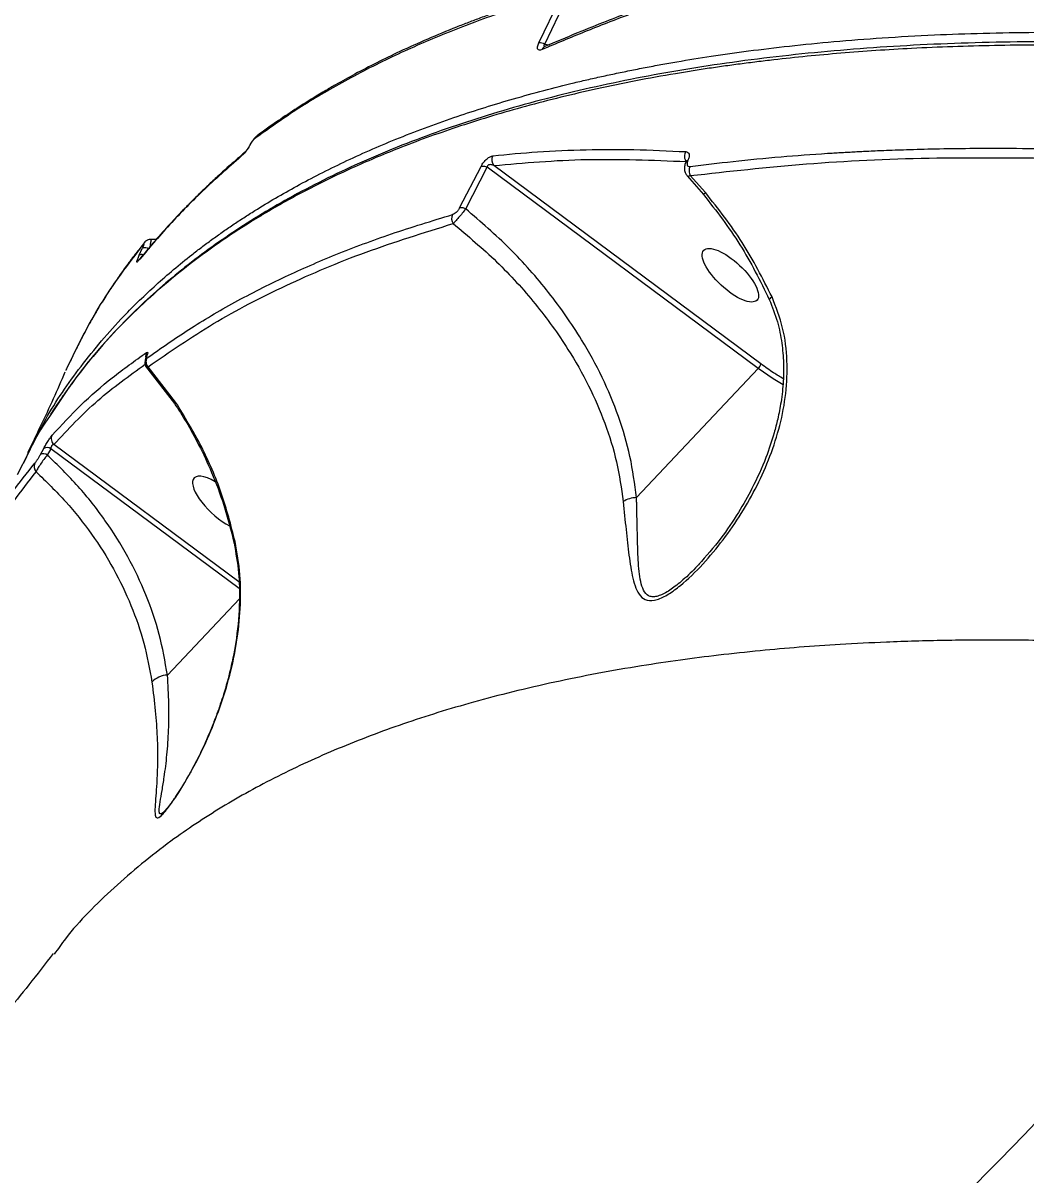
# Model space of a CAD drawing. Header units: millimetres. Extents: x -5609 to 5139, y -3980 to 3221.
# Drawn here: x 2778.4 to 2906.6, y 222.4 to 369.6 of the extents above; entities that cross this region are included whole.
import ezdxf

# ---------------------------------------------------------------- set-up
doc = ezdxf.new("R2010")
doc.units = ezdxf.units.MM
doc.layers.add('DIKOM_ОБЪЕКТ', color=7, linetype='Continuous')
doc.layers.add('DIKOM_РАЗМЕР_ОБЪЕКТА', color=7, linetype='Continuous')
doc.styles.add('style1', font='arial.ttf', dxfattribs={"width": 0.8})
doc.dimstyles.new('1-50', dxfattribs={"dimtxt": 300, "dimasz": 200, "dimexe": 100, "dimexo": 0, "dimgap": 100, "dimtad": 1, "dimtxsty": 'style1', "dimcen": 200, "dimclrd": 7, "dimclre": 7, "dimclrt": 7, "dimadec": 1, "dimazin": 2, "dimtfac": 1, "dimtmove": 0, "dimatfit": 2, "dimfxl": 0, "dimlwd": 25, "dimlwe": 18, "dimarcsym": 0})

# ---------------------------------------------------------------- blocks, each defined once
blk = doc.blocks.new('A$Cc336a1e3')
at = {"color": 7, "linetype": 'Continuous', "lineweight": 15}
for p, q in [((5664.54, 1640), (5667.23, 1645.6)), ((5665.3, 1639.86), (5668, 1645.48)), ((5628.45, 1628.08), (5628.5, 1628.12)), ((5654.41, 1618.9), (5657.16, 1624.22)), ((5655.18, 1618.79), (5657.93, 1624.12)), ((5692.59, 1598.38), (5657.93, 1624.12)), ((5692.93, 1598.95), (5658.76, 1624.33)), ((5683.49, 1623), (5685.58, 1620.63)), ((5685.83, 1620.87), (5683.9, 1623.04)), ((5615.7, 1614.88), (5614.94, 1614.88)), ((5613.44, 1612.85), (5613.82, 1613.71)), ((5604.14, 1598.27), (5604.07, 1598.13)), ((5604.45, 1598.95), (5604.2, 1598.4)), ((5614.24, 1598.68), (5617.95, 1593.91)), ((5618.1, 1594.06), (5614.59, 1598.6)), ((5677.02, 1581.87), (5692.59, 1598.38)), ((5600.8, 1587.36), (5601.24, 1588.16)), ((5602.13, 1588.11), (5601.69, 1587.31)), ((5597.86, 1584.8), (5599.27, 1587.54)), ((5685.07, 1573.43), (5684.95, 1573.29)), ((5618.92, 1544.92), (5618.1, 1543.64)), ((5616.85, 1541.96), (5616.76, 1541.87))]:
    blk.add_line(p, q, dxfattribs=at)
at = {"color": 8, "linetype": 'Continuous', "lineweight": 15}
for p, q in [((5665.3, 1639.86), (5665.88, 1639.78)), ((5604.09, 1598.12), (5604.16, 1598.32)), ((5626.2, 1570.24), (5602.13, 1588.11)), ((5626.18, 1571.08), (5602.52, 1588.65)), ((5626.25, 1568.91), (5617.05, 1559.16))]:
    blk.add_line(p, q, dxfattribs=at)
at = {"color": 7, "linetype": 'Continuous', "lineweight": 15, "flags": 128}
blk.add_lwpolyline([(5627.59, 1626.94), (5627.59, 1626.94), (5627.61, 1626.94)], dxfattribs=at)
at = {"color": 8, "linetype": 'Continuous', "lineweight": 15, "flags": 128}
for points in [[(5614.42, 1600), (5614.34, 1599.88), (5614.31, 1599.82)], [(5695.76, 1596.29), (5694.48, 1597.07), (5692.59, 1598.38)], [(5625.57, 1576.05), (5625.57, 1576.05), (5625.59, 1576.14), (5625.7, 1576.24)]]:
    blk.add_lwpolyline(points, dxfattribs=at)
at = {"color": 7, "linetype": 'Continuous', "lineweight": 15}
for centre, radius, start, end in [((5664.68, 1638.6), 1.41, 63.8163, 95.5593), ((5659.62, 1625.03), 1.11, 150.5, 219.0096), ((5654.51, 1617.54), 1.13, 153.2711, 214.6243), ((5614.7, 1613.91), 0.831, 130.0802, 156.4557), ((5614.23, 1612.83), 0.972, 59.8377, 114.5192), ((5691.72, 1599.28), 1.26, 314.2287, 344.7502), ((5601.65, 1587.41), 0.856, 55.6604, 118.8317), ((5601.21, 1586.61), 0.853, 55.4644, 118.7406), ((5600.95, 1585.82), 0.957, 152.4475, 222.6417), ((5677.09, 1578.55), 3.31, 91.2138, 122.352), ((5617.06, 1556.5), 2.66, 90.0654, 138.5321), ((5385.95, 1827.67), 472.38, 308.0795, 325.2731)]:
    blk.add_arc(centre, radius, start, end, dxfattribs=at)
at = {"color": 8, "linetype": 'Continuous', "lineweight": 15}
for centre, radius, start, end in [((5665.58, 1638.91), 0.684, 113.7445, 159.1391), ((5628.94, 1627.43), 0.817, 126.8368, 156.5464), ((5683.63, 1624.67), 0.306, 96.1124, 154.0267), ((5613.76, 1612.32), 0.619, 72.365, 121.5366), ((5694.55, 1606.96), 0.599, 110.4749, 156.9534), ((5615.21, 1599.95), 0.957, 150.8752, 188.8224), ((5618.21, 1593.81), 0.277, 114.8893, 160.437)]:
    blk.add_arc(centre, radius, start, end, dxfattribs=at)
at = {"color": 7, "linetype": 'Continuous', "lineweight": 15}
blk.add_ellipse((5689.02, 1610.3), major_axis=(3.41, -3.19), ratio=0.370834, dxfattribs=at)
for start_param, end_param in [(3.268406, 5.354438), (2.105621, 3.268406)]:
    blk.add_ellipse((5623.87, 1581.18), major_axis=(3.41, -3.19), ratio=0.370834, start_param=start_param, end_param=end_param, dxfattribs=at)
for points, knots in [([(5694.61, 1649.96), (5692.43, 1649.27), (5688.18, 1647.93), (5682.04, 1645.83), (5676.12, 1643.67), (5670.4, 1641.45), (5666.73, 1639.91), (5664.94, 1639.15)], [0, 0, 0, 0, 0.207425, 0.404949, 0.603814, 0.80572, 1, 1, 1, 1]), ([(5694.99, 1650.36), (5693.84, 1650), (5691.68, 1649.33), (5688.72, 1648.36), (5686.21, 1647.52), (5684.15, 1646.81), (5682.47, 1646.22), (5680.78, 1645.62), (5678.75, 1644.88), (5676.11, 1643.9), (5672.94, 1642.68), (5669.25, 1641.21), (5666.68, 1640.12), (5665.3, 1639.53)], [0, 0, 0, 0, 0.108956, 0.204133, 0.285572, 0.353275, 0.407268, 0.452486, 0.522281, 0.611903, 0.721372, 0.850716, 1, 1, 1, 1]), ([(5667.05, 1646.19), (5664.43, 1645.39), (5659.28, 1643.81), (5652.22, 1641.12), (5645.56, 1638.19), (5639.32, 1634.98), (5633.44, 1631.5), (5629.93, 1628.99), (5628.2, 1627.75)], [0, 0, 0, 0, 0.173342, 0.340008, 0.5, 0.6711, 0.837767, 1, 1, 1, 1]), ([(5667.48, 1646.61), (5666.29, 1646.26), (5664.11, 1645.61), (5661.23, 1644.66), (5658.96, 1643.88), (5657.13, 1643.22), (5655.54, 1642.62), (5653.26, 1641.73), (5650.31, 1640.51), (5646.92, 1638.99), (5643.83, 1637.49), (5641.09, 1636.07), (5638.94, 1634.88), (5637.16, 1633.85), (5635.52, 1632.87), (5633.48, 1631.58), (5631.07, 1629.98), (5629.4, 1628.77), (5628.5, 1628.12)], [0, 0, 0, 0, 0.077819, 0.142469, 0.194004, 0.233019, 0.269206, 0.306068, 0.395034, 0.484343, 0.560122, 0.634768, 0.702836, 0.737112, 0.783783, 0.843123, 0.915174, 1, 1, 1, 1]), ([(5845.32, 1625.72), (5843.5, 1626.13), (5840.08, 1626.9), (5835.3, 1627.93), (5831.19, 1628.78), (5827.74, 1629.48), (5824.85, 1630.05), (5819.2, 1631.15), (5810.98, 1632.64), (5800.18, 1634.4), (5787.2, 1636.28), (5771.88, 1638.08), (5755.06, 1639.44), (5739.33, 1640.13), (5724.67, 1640.21), (5710.62, 1639.7), (5697.22, 1638.6), (5684.49, 1636.92), (5672.47, 1634.66), (5661.18, 1631.83), (5650.64, 1628.42), (5640.89, 1624.46), (5632.14, 1620.04), (5624.37, 1615.22), (5617.52, 1610.06), (5612.12, 1605.08), (5607.92, 1600.47), (5605.49, 1597.39), (5603.97, 1595.28), (5603.14, 1594.08), (5602.51, 1593.16), (5602.16, 1592.6), (5602.11, 1592.52)], [0, 0, 0, 0, 0.015341, 0.028883, 0.040605, 0.050477, 0.058504, 0.065447, 0.099326, 0.130134, 0.160941, 0.215952, 0.270964, 0.320977, 0.37105, 0.421155, 0.471174, 0.521194, 0.571216, 0.62124, 0.67127, 0.721388, 0.771479, 0.818181, 0.864885, 0.911592, 0.942421, 0.972819, 0.980516, 0.988525, 0.998469, 1, 1, 1, 1]), ([(5664.94, 1639.15), (5664.82, 1639.11), (5664.59, 1639.04), (5664.41, 1639.13), (5664.35, 1639.31), (5664.36, 1639.51), (5664.42, 1639.74), (5664.5, 1639.91), (5664.54, 1640)], [0, 0, 0, 0, 0.250718, 0.500346, 0.625445, 0.750516, 0.875397, 1, 1, 1, 1]), ([(5628.4, 1628.03), (5628.35, 1627.99), (5628.24, 1627.89), (5628.04, 1627.66), (5627.81, 1627.33), (5627.66, 1627.07), (5627.59, 1626.94)], [0, 0, 0, 0, 0.170196, 0.426955, 0.702074, 1, 1, 1, 1]), ([(5627.61, 1626.94), (5627.66, 1627.03), (5627.76, 1627.21), (5627.92, 1627.45), (5628.07, 1627.65), (5628.16, 1627.72), (5628.2, 1627.75)], [0, 0, 0, 0, 0.250578, 0.500223, 0.750165, 1, 1, 1, 1]), ([(5627.61, 1626.94), (5627.54, 1626.81), (5627.4, 1626.56), (5627.17, 1626.23), (5626.96, 1625.95), (5626.84, 1625.84), (5626.79, 1625.78)], [0, 0, 0, 0, 0.250294, 0.500114, 0.750107, 1, 1, 1, 1]), ([(5627.59, 1626.94), (5627.53, 1626.83), (5627.42, 1626.63), (5627.25, 1626.37), (5627.1, 1626.17), (5627.02, 1626.09), (5626.99, 1626.06)], [0, 0, 0, 0, 0.261016, 0.514603, 0.761058, 1, 1, 1, 1]), ([(5658.65, 1625.57), (5660.55, 1625.76), (5664.43, 1626.14), (5670.45, 1626.38), (5676.76, 1626.41), (5681.09, 1626.21), (5683.33, 1626.1)], [0, 0, 0, 0, 0.24404, 0.499999, 0.742263, 1, 1, 1, 1]), ([(5683.33, 1626.1), (5683.28, 1626.01), (5683.18, 1625.81), (5683.14, 1625.46), (5683.2, 1625.11), (5683.31, 1624.93), (5683.37, 1624.84)], [0, 0, 0, 0, 0.242493, 0.499986, 0.757455, 1, 1, 1, 1]), ([(5683.33, 1626.1), (5683.43, 1626.08), (5683.62, 1626.04), (5683.76, 1625.79), (5683.77, 1625.43), (5683.65, 1625.13), (5683.59, 1624.98)], [0, 0, 0, 0, 0.249653, 0.500116, 0.75042, 1, 1, 1, 1]), ([(5683.86, 1624.2), (5685.69, 1624.42), (5689.5, 1624.89), (5695.37, 1625.45), (5699.7, 1625.78), (5702.25, 1625.94), (5703.08, 1625.99), (5703.91, 1626.03), (5704.76, 1626.08), (5705.61, 1626.12), (5706.9, 1626.19), (5708.87, 1626.27), (5711.77, 1626.38), (5715.43, 1626.48), (5719.85, 1626.54), (5725.08, 1626.55), (5728.88, 1626.48), (5730.91, 1626.45)], [0, 0, 0, 0, 0.125697, 0.262517, 0.392122, 0.409732, 0.427491, 0.445395, 0.463449, 0.481648, 0.499997, 0.545843, 0.606685, 0.682519, 0.77335, 0.879179, 1, 1, 1, 1]), ([(5626.79, 1625.78), (5625.1, 1624.3), (5621.75, 1621.35), (5617.24, 1616.78), (5614.6, 1613.65), (5613.28, 1612.08)], [0, 0, 0, 0, 0.334786, 0.667728, 1, 1, 1, 1]), ([(5626.93, 1626), (5626.32, 1625.48), (5625.15, 1624.47), (5623.58, 1623.05), (5622.29, 1621.84), (5621.28, 1620.87), (5620.29, 1619.89), (5619.08, 1618.67), (5617.49, 1616.99), (5615.56, 1614.85), (5614.24, 1613.26), (5613.52, 1612.39)], [0, 0, 0, 0, 0.120607, 0.23093, 0.321287, 0.391694, 0.447155, 0.538385, 0.660908, 0.814752, 1, 1, 1, 1]), ([(5846.05, 1624.87), (5845.23, 1623.24), (5843.72, 1620.25), (5841.61, 1616.2), (5839.9, 1612.98), (5838.48, 1610.35), (5835.96, 1605.75), (5830.75, 1596.52), (5822.81, 1583.39), (5813.22, 1568.78), (5802.9, 1554.16), (5791.37, 1539.07), (5778.54, 1523.62), (5763.84, 1507.32), (5747.08, 1490.36), (5728.07, 1472.99), (5710.39, 1458.42), (5694.41, 1446.33), (5683.7, 1438.78), (5676.22, 1433.74), (5672.24, 1431.11), (5668.7, 1428.82), (5665.23, 1426.61), (5661.37, 1424.19), (5656.47, 1421.18), (5652.81, 1419.01), (5650.82, 1417.83)], [0, 0, 0, 0, 0.019188, 0.035163, 0.047914, 0.057572, 0.066532, 0.103038, 0.168831, 0.227576, 0.286322, 0.356256, 0.42619, 0.496125, 0.585129, 0.674135, 0.76314, 0.821888, 0.880635, 0.897868, 0.91447, 0.929659, 0.941079, 0.956618, 0.976264, 1, 1, 1, 1]), ([(5657.16, 1624.22), (5657.21, 1624.31), (5657.3, 1624.48), (5657.48, 1624.74), (5657.69, 1624.98), (5657.98, 1625.25), (5658.33, 1625.49), (5658.55, 1625.55), (5658.65, 1625.57)], [0, 0, 0, 0, 0.12576, 0.250816, 0.376159, 0.501154, 0.751256, 1, 1, 1, 1]), ([(5658.76, 1624.33), (5662.66, 1624.67), (5670.46, 1625.35), (5679.06, 1625.01), (5683.37, 1624.84)], [0, 0, 0, 0, 0.499997, 1, 1, 1, 1]), ([(5683.36, 1624.83), (5683.29, 1624.66), (5683.15, 1624.32), (5683.13, 1623.8), (5683.24, 1623.34), (5683.41, 1623.11), (5683.5, 1623)], [0, 0, 0, 0, 0.254059, 0.511234, 0.762356, 1, 1, 1, 1]), ([(5683.59, 1624.98), (5683.57, 1624.92), (5683.52, 1624.8), (5683.47, 1624.59), (5683.48, 1624.37), (5683.61, 1624.2), (5683.78, 1624.2), (5683.86, 1624.2)], [0, 0, 0, 0, 0.1249, 0.250286, 0.499931, 0.749631, 1, 1, 1, 1]), ([(5683.9, 1623.04), (5688.8, 1623.58), (5698.58, 1624.68), (5714.27, 1625.43), (5725.35, 1625.32), (5730.89, 1625.27)], [0, 0, 0, 0, 0.333511, 0.666497, 1, 1, 1, 1]), ([(5657.16, 1624.22), (5657.21, 1624.24), (5657.3, 1624.26), (5657.5, 1624.25), (5657.71, 1624.2), (5657.86, 1624.15), (5657.93, 1624.12)], [0, 0, 0, 0, 0.246212, 0.499977, 0.753878, 1, 1, 1, 1]), ([(5658.76, 1624.33), (5658.61, 1624.38), (5658.43, 1624.46), (5658.17, 1624.43), (5658.06, 1624.38), (5658, 1624.32), (5657.96, 1624.26), (5657.94, 1624.19), (5657.94, 1624.15), (5657.93, 1624.12)], [0, 0, 0, 0, 0.498267, 0.639438, 0.749037, 0.807965, 0.86629, 0.92893, 1, 1, 1, 1]), ([(5683.86, 1624.2), (5683.83, 1624.11), (5683.75, 1623.93), (5683.72, 1623.62), (5683.77, 1623.3), (5683.86, 1623.12), (5683.9, 1623.04)], [0, 0, 0, 0, 0.243769, 0.499954, 0.756102, 1, 1, 1, 1]), ([(5685.58, 1620.63), (5687.21, 1618.53), (5690.48, 1614.32), (5692.83, 1609.57), (5694, 1607.2)], [0, 0, 0, 0, 0.499348, 1, 1, 1, 1]), ([(5694.35, 1607.52), (5693.15, 1609.89), (5690.77, 1614.6), (5687.48, 1618.78), (5685.83, 1620.87)], [0, 0, 0, 0, 0.50077, 1, 1, 1, 1]), ([(5654.41, 1618.9), (5654.38, 1618.85), (5654.32, 1618.75), (5654.21, 1618.6), (5654.1, 1618.46), (5653.93, 1618.29), (5653.71, 1618.13), (5653.57, 1618.08), (5653.5, 1618.05)], [0, 0, 0, 0, 0.126851, 0.250644, 0.374568, 0.500303, 0.750156, 1, 1, 1, 1]), ([(5655.18, 1618.79), (5655.03, 1618.6), (5654.75, 1618.23), (5654.27, 1617.66), (5653.86, 1617.19), (5653.67, 1617), (5653.58, 1616.9)], [0, 0, 0, 0, 0.257802, 0.516038, 0.764737, 1, 1, 1, 1]), ([(5655.18, 1618.79), (5655.1, 1618.82), (5654.96, 1618.88), (5654.74, 1618.92), (5654.55, 1618.94), (5654.46, 1618.91), (5654.41, 1618.9)], [0, 0, 0, 0, 0.246224, 0.500011, 0.753913, 1, 1, 1, 1]), ([(5677.02, 1581.87), (5676.79, 1583.63), (5676.33, 1587.13), (5674.79, 1592.27), (5672.71, 1597.27), (5669.8, 1602.61), (5665.9, 1608.16), (5660.94, 1613.8), (5657.1, 1617.13), (5655.18, 1618.79)], [0, 0, 0, 0, 0.125258, 0.249569, 0.374404, 0.499983, 0.666237, 0.833237, 1, 1, 1, 1]), ([(5614.46, 1599.72), (5616.2, 1600.95), (5619.74, 1603.44), (5625.65, 1606.91), (5631.92, 1610.1), (5638.61, 1613.01), (5645.7, 1615.68), (5650.87, 1617.25), (5653.5, 1618.05)], [0, 0, 0, 0, 0.162232, 0.3289, 0.5, 0.659991, 0.826657, 1, 1, 1, 1]), ([(5614.59, 1598.6), (5617.31, 1600.48), (5622.74, 1604.23), (5632.11, 1609.08), (5642.27, 1613.39), (5649.81, 1615.73), (5653.58, 1616.9)], [0, 0, 0, 0, 0.250348, 0.500003, 0.749658, 1, 1, 1, 1]), ([(5653.58, 1616.9), (5655.47, 1615.31), (5659.27, 1612.12), (5664.17, 1606.71), (5668.05, 1601.36), (5670.96, 1596.22), (5673.04, 1591.4), (5674.6, 1586.44), (5675.08, 1583.05), (5675.32, 1581.35)], [0, 0, 0, 0, 0.166985, 0.334428, 0.500987, 0.626576, 0.75129, 0.87528, 1, 1, 1, 1]), ([(5614.02, 1614.36), (5613.68, 1613.94), (5613.03, 1613.13), (5612.2, 1612.04), (5611.54, 1611.14), (5610.99, 1610.37), (5610.02, 1608.97), (5609.28, 1607.79), (5608.69, 1606.86)], [0, 0, 0, 0, 0.175746, 0.332585, 0.444791, 0.541188, 0.639912, 1, 1, 1, 1]), ([(5614.94, 1614.86), (5614.87, 1614.86), (5614.72, 1614.86), (5614.48, 1614.78), (5614.26, 1614.65), (5614.13, 1614.52), (5614.07, 1614.45)], [0, 0, 0, 0, 0.251124, 0.504119, 0.754641, 1, 1, 1, 1]), ([(5613.94, 1614.25), (5612.02, 1611.73), (5608.19, 1606.71), (5605.5, 1601.11), (5604.16, 1598.32)], [0, 0, 0, 0, 0.501989, 1, 1, 1, 1]), ([(5613.28, 1612.08), (5613.23, 1612.03), (5613.16, 1611.95), (5613.13, 1611.99), (5613.14, 1612.07), (5613.18, 1612.21), (5613.24, 1612.39), (5613.33, 1612.6), (5613.4, 1612.77), (5613.44, 1612.85)], [0, 0, 0, 0, 0.250212, 0.375328, 0.50048, 0.625789, 0.750213, 0.875302, 1, 1, 1, 1]), ([(5613.94, 1614.25), (5613.97, 1614.28), (5614.01, 1614.32), (5614.03, 1614.28), (5614.02, 1614.23), (5613.99, 1614.13), (5613.93, 1613.97), (5613.87, 1613.82), (5613.82, 1613.71)], [0, 0, 0, 0, 0.250621, 0.376177, 0.501159, 0.625476, 0.751047, 1, 1, 1, 1]), ([(5675.32, 1581.35), (5675.44, 1580.14), (5675.68, 1577.73), (5676.04, 1574.43), (5676.42, 1571.95), (5676.91, 1570.26), (5677.46, 1569.23), (5678.33, 1568.61), (5679.63, 1568.72), (5681.13, 1569.48), (5683.13, 1570.96), (5685.53, 1573.29), (5688.13, 1576.42), (5690.46, 1579.8), (5692.48, 1583.37), (5694.15, 1587.13), (5695.42, 1591.07), (5696.2, 1595.17), (5696.37, 1599.36), (5695.87, 1603.59), (5694.85, 1606.21), (5694.35, 1607.52)], [0, 0, 0, 0, 0.061882, 0.12357, 0.186083, 0.217682, 0.249605, 0.281781, 0.314037, 0.346393, 0.378406, 0.441711, 0.504388, 0.567042, 0.628977, 0.69061, 0.752601, 0.81449, 0.876297, 0.937895, 1, 1, 1, 1]), ([(5694, 1607.2), (5694.38, 1606.25), (5695.09, 1604.45), (5695.63, 1601.69), (5695.85, 1599.14), (5695.81, 1596.63), (5695.55, 1594.23), (5695.12, 1592.03), (5694.5, 1589.65), (5693.49, 1586.65), (5691.96, 1583.25), (5690, 1579.81), (5687.76, 1576.48), (5685.93, 1574.39), (5684.96, 1573.29)], [0, 0, 0, 0, 0.080653, 0.154291, 0.222059, 0.283498, 0.354911, 0.414703, 0.463962, 0.553345, 0.671961, 0.76794, 0.8779, 1, 1, 1, 1]), ([(5608.28, 1606.18), (5607.96, 1605.66), (5607.25, 1604.47), (5606.45, 1602.98), (5605.81, 1601.73), (5605.36, 1600.81), (5604.88, 1599.87), (5604.57, 1599.2), (5604.45, 1598.95)], [0, 0, 0, 0, 0.228633, 0.516458, 0.632955, 0.753757, 0.906268, 1, 1, 1, 1]), ([(5602.3, 1589.83), (5603.5, 1591.13), (5605.91, 1593.74), (5609.94, 1597.27), (5612.89, 1599.36), (5614.37, 1600.41)], [0, 0, 0, 0, 0.332272, 0.665213, 1, 1, 1, 1]), ([(5614.31, 1599.82), (5614.24, 1599.61), (5614.13, 1599.27), (5614.2, 1598.8), (5614.34, 1598.59), (5614.42, 1598.48)], [0, 0, 0, 0, 0.46027, 0.724108, 1, 1, 1, 1]), ([(5614.46, 1599.72), (5614.43, 1599.7), (5614.36, 1599.66), (5614.33, 1599.7), (5614.34, 1599.81), (5614.39, 1599.94), (5614.42, 1600)], [0, 0, 0, 0, 0.251039, 0.501129, 0.750829, 1, 1, 1, 1]), ([(5614.59, 1598.6), (5614.53, 1598.69), (5614.41, 1598.86), (5614.34, 1599.16), (5614.34, 1599.46), (5614.42, 1599.63), (5614.46, 1599.72)], [0, 0, 0, 0, 0.244, 0.499997, 0.755995, 1, 1, 1, 1]), ([(5614.37, 1600.41), (5614.41, 1600.43), (5614.5, 1600.48), (5614.54, 1600.41), (5614.52, 1600.25), (5614.45, 1600.08), (5614.42, 1600)], [0, 0, 0, 0, 0.250854, 0.501105, 0.750839, 1, 1, 1, 1]), ([(5603.94, 1597.92), (5603.45, 1596.78), (5601.96, 1593.29), (5600.28, 1589.89), (5599.15, 1587.59)], [0, 0, 0, 0, 0.327223, 1, 1, 1, 1]), ([(5617.95, 1593.91), (5618.45, 1593.13), (5619.56, 1591.41), (5621.16, 1588.48), (5622.81, 1584.93), (5624.4, 1580.74), (5625.16, 1577.68), (5625.57, 1576.05)], [0, 0, 0, 0, 0.140679, 0.311417, 0.51079, 0.739623, 1, 1, 1, 1]), ([(5625.7, 1576.24), (5625.17, 1578.32), (5624.09, 1582.47), (5621.52, 1588.48), (5619.24, 1592.2), (5618.1, 1594.06)], [0, 0, 0, 0, 0.333502, 0.665371, 1, 1, 1, 1]), ([(5601.97, 1592.23), (5601.7, 1591.86), (5600.36, 1589.99), (5599.41, 1587.92), (5598.64, 1586.26)], [0, 0, 0, 0, 0.199245, 1, 1, 1, 1]), ([(5601.24, 1588.16), (5601.28, 1588.24), (5601.37, 1588.4), (5601.52, 1588.66), (5601.68, 1588.91), (5601.83, 1589.16), (5601.97, 1589.38), (5602.15, 1589.64), (5602.24, 1589.75), (5602.3, 1589.83)], [0, 0, 0, 0, 0.125103, 0.250294, 0.375212, 0.500054, 0.625486, 0.750255, 1, 1, 1, 1]), ([(5602.3, 1589.83), (5602.26, 1589.73), (5602.18, 1589.54), (5602.19, 1589.21), (5602.3, 1588.89), (5602.45, 1588.73), (5602.52, 1588.65)], [0, 0, 0, 0, 0.242896, 0.500042, 0.757149, 1, 1, 1, 1]), ([(5602.52, 1588.65), (5602.48, 1588.64), (5602.42, 1588.64), (5602.33, 1588.58), (5602.27, 1588.51), (5602.21, 1588.42), (5602.17, 1588.32), (5602.14, 1588.21), (5602.14, 1588.15), (5602.13, 1588.11)], [0, 0, 0, 0, 0.24895, 0.37964, 0.499497, 0.62214, 0.749512, 0.867614, 1, 1, 1, 1]), ([(5600.8, 1587.36), (5600.74, 1587.25), (5600.65, 1587.09), (5600.51, 1586.87), (5600.41, 1586.71), (5600.32, 1586.57), (5600.2, 1586.4), (5600.14, 1586.32), (5600.1, 1586.27)], [0, 0, 0, 0, 0.249452, 0.37523, 0.49961, 0.624632, 0.750048, 1, 1, 1, 1]), ([(5601.69, 1587.31), (5601.54, 1587.13), (5601.24, 1586.75), (5600.8, 1586.12), (5600.43, 1585.55), (5600.31, 1585.3), (5600.25, 1585.17)], [0, 0, 0, 0, 0.246324, 0.497443, 0.750205, 1, 1, 1, 1]), ([(5617.05, 1559.16), (5616.74, 1560.91), (5616.13, 1564.38), (5614.38, 1569.45), (5612.07, 1574.35), (5609.15, 1578.99), (5605.73, 1583.38), (5603.04, 1586), (5601.69, 1587.31)], [0, 0, 0, 0, 0.16696, 0.333011, 0.499892, 0.667046, 0.833212, 1, 1, 1, 1]), ([(5585.06, 1551.24), (5585.67, 1554.38), (5586.89, 1560.66), (5590.2, 1569.4), (5594.5, 1577.66), (5598.33, 1582.67), (5600.25, 1585.17)], [0, 0, 0, 0, 0.250379, 0.499999, 0.74962, 1, 1, 1, 1]), ([(5600.25, 1585.17), (5601.54, 1583.92), (5604.13, 1581.41), (5607.43, 1577.23), (5610.24, 1572.79), (5612.47, 1568.11), (5614.16, 1563.26), (5614.76, 1559.93), (5615.06, 1558.27)], [0, 0, 0, 0, 0.166868, 0.33301, 0.500293, 0.667164, 0.833061, 1, 1, 1, 1]), ([(5615.06, 1558.27), (5615.22, 1557.03), (5615.54, 1554.55), (5615.76, 1551.18), (5615.8, 1548.07), (5615.7, 1545.59), (5615.56, 1543.67), (5615.45, 1542.24), (5615.44, 1541.23), (5615.66, 1540.79), (5616.23, 1541.1), (5617.17, 1542.21), (5618.58, 1544.23), (5620.34, 1547.2), (5622.21, 1551.01), (5623.8, 1555), (5625.07, 1559.12), (5625.97, 1563.36), (5626.43, 1567.67), (5626.43, 1572.03), (5625.95, 1574.84), (5625.7, 1576.24)], [0, 0, 0, 0, 0.061712, 0.123241, 0.185378, 0.247407, 0.288747, 0.330458, 0.372992, 0.405198, 0.437579, 0.470056, 0.502168, 0.565568, 0.628259, 0.690906, 0.752822, 0.814539, 0.876699, 0.938276, 1, 1, 1, 1]), ([(5625.57, 1576.05), (5625.79, 1574.79), (5626.22, 1572.36), (5626.32, 1568.26), (5625.97, 1564.11), (5625.2, 1560.11), (5624.31, 1556.89), (5623.49, 1554.48), (5622.75, 1552.56), (5621.99, 1550.77), (5621.14, 1548.94), (5620.28, 1547.25), (5619.73, 1546.29), (5619.49, 1545.87)], [0, 0, 0, 0, 0.121758, 0.233486, 0.384337, 0.511858, 0.616713, 0.699159, 0.754118, 0.813264, 0.886616, 0.950874, 1, 1, 1, 1]), ([(5618.1, 1543.64), (5618.05, 1543.56), (5617.79, 1543.14), (5617.31, 1542.5), (5616.95, 1542.08), (5616.77, 1541.86)], [0, 0, 0, 0, 0.107412, 0.548204, 1, 1, 1, 1]), ([(5602.45, 1523.58), (5601.42, 1522.24), (5598.49, 1518.43), (5593.38, 1512.33), (5587.16, 1505.29), (5580.68, 1498.45), (5574.89, 1492.66), (5571.16, 1489.21), (5569.76, 1487.91)], [0, 0, 0, 0, 0.106716, 0.303263, 0.498425, 0.692134, 0.884346, 1, 1, 1, 1])]:
    blk.add_open_spline(points, degree=3, knots=knots, dxfattribs=at)
at = {"color": 8, "linetype": 'Continuous', "lineweight": 15}
for points, knots in [([(5599.27, 1587.54), (5599.98, 1589), (5601.87, 1592.88), (5605.91, 1598.74), (5610.72, 1604.43), (5615.56, 1609.12), (5618.98, 1612.01), (5621.43, 1613.9), (5622.73, 1614.86), (5624.06, 1615.81), (5625.41, 1616.74), (5626.8, 1617.66), (5629.46, 1619.36), (5633.62, 1621.79), (5639.62, 1624.85), (5646.3, 1627.78), (5653.39, 1630.43), (5660.85, 1632.79), (5666.55, 1634.31), (5670.45, 1635.24), (5672.32, 1635.66), (5674.23, 1636.07), (5676.16, 1636.47), (5678.14, 1636.86), (5680.15, 1637.24), (5682.94, 1637.73), (5686.65, 1638.33), (5691.43, 1639), (5696.66, 1639.64), (5702.35, 1640.2), (5708.53, 1640.68), (5714.89, 1641.04), (5721.43, 1641.27), (5728.02, 1641.38), (5734.84, 1641.36), (5741.79, 1641.21), (5748.87, 1640.93), (5758.46, 1640.39), (5770.63, 1639.41), (5785.46, 1637.75), (5800.32, 1635.67), (5815.16, 1633.19), (5829.92, 1630.38), (5839.84, 1628.2), (5844.74, 1627.12)], [0, 0, 0, 0, 0.027989, 0.074494, 0.121781, 0.153419, 0.185399, 0.193831, 0.202286, 0.210765, 0.219267, 0.227792, 0.236341, 0.267297, 0.299779, 0.333788, 0.369323, 0.401857, 0.435573, 0.443305, 0.451097, 0.458948, 0.466859, 0.474829, 0.482858, 0.490948, 0.507954, 0.526228, 0.545772, 0.566584, 0.588664, 0.612014, 0.633361, 0.65582, 0.678277, 0.700735, 0.723193, 0.74565, 0.790551, 0.834449, 0.877343, 0.919232, 0.960118, 1, 1, 1, 1]), ([(5844.85, 1625.28), (5841.04, 1626.13), (5833.23, 1627.86), (5821.43, 1630.22), (5809.25, 1632.43), (5799.16, 1634.05), (5791.21, 1635.19), (5785.45, 1635.96), (5779.64, 1636.66), (5773.79, 1637.31), (5767.9, 1637.89), (5761.98, 1638.4), (5754.17, 1638.97), (5744.61, 1639.48), (5733.51, 1639.76), (5722.67, 1639.72), (5712.55, 1639.36), (5703.16, 1638.73), (5696.64, 1638.09), (5692.4, 1637.58), (5690.26, 1637.31), (5688.15, 1637.02), (5686.07, 1636.72), (5684.03, 1636.4), (5679.24, 1635.62), (5672.03, 1634.22), (5662.88, 1631.98), (5654.55, 1629.47), (5647.29, 1626.86), (5640.97, 1624.2), (5636.76, 1622.18), (5634.1, 1620.79), (5632.78, 1620.08), (5631.49, 1619.36), (5630.24, 1618.64), (5629.02, 1617.92), (5625.25, 1615.62), (5619.35, 1611.52), (5612.16, 1605.19), (5606.31, 1598.8), (5603.32, 1594.28), (5601.97, 1592.23)], [0, 0, 0, 0, 0.032216, 0.066009, 0.101379, 0.138325, 0.155428, 0.172849, 0.190587, 0.208643, 0.227017, 0.245709, 0.26472, 0.301901, 0.339083, 0.376264, 0.41397, 0.447265, 0.479885, 0.488318, 0.496704, 0.505044, 0.513338, 0.521586, 0.529787, 0.571762, 0.612148, 0.650946, 0.688155, 0.719586, 0.749786, 0.757492, 0.765115, 0.772652, 0.780105, 0.787474, 0.794759, 0.849507, 0.903322, 0.956203, 1, 1, 1, 1]), ([(5665.3, 1639.86), (5665.28, 1639.84), (5665.24, 1639.81), (5665.2, 1639.76), (5665.18, 1639.71), (5665.19, 1639.65), (5665.25, 1639.59), (5665.31, 1639.57), (5665.35, 1639.56)], [0, 0, 0, 0, 0.141994, 0.266653, 0.382976, 0.500736, 0.718881, 1, 1, 1, 1]), ([(5626.79, 1625.78), (5626.83, 1625.87), (5626.88, 1625.98), (5626.98, 1626.04), (5626.99, 1626.05)], [0, 0, 0, 0, 0.834072, 1, 1, 1, 1]), ([(5683.52, 1623.03), (5683.54, 1623), (5683.56, 1622.95), (5683.7, 1622.96), (5683.84, 1623.01), (5683.9, 1623.04)], [0, 0, 0, 0, 0.267508, 0.629105, 1, 1, 1, 1]), ([(5685.59, 1620.64), (5685.59, 1620.64), (5685.59, 1620.65), (5685.67, 1620.73), (5685.78, 1620.82), (5685.83, 1620.87)], [0, 0, 0, 0, 0.267375, 0.647217, 1, 1, 1, 1]), ([(5614.94, 1614.85), (5614.94, 1614.86), (5614.97, 1614.9), (5614.94, 1614.72), (5614.87, 1614.31), (5614.76, 1613.88), (5614.71, 1613.67)], [0, 0, 0, 0, 0.023238, 0.352692, 0.679695, 1, 1, 1, 1]), ([(5613.28, 1612.08), (5613.32, 1612.17), (5613.38, 1612.29), (5613.49, 1612.36), (5613.52, 1612.38)], [0, 0, 0, 0, 0.745419, 1, 1, 1, 1]), ([(5602.52, 1588.65), (5604.34, 1590.59), (5607.87, 1594.37), (5612.14, 1597.43), (5614.21, 1598.92)], [0, 0, 0, 0, 0.514366, 1, 1, 1, 1]), ([(5614.59, 1598.6), (5614.52, 1598.55), (5614.43, 1598.47), (5614.43, 1598.49), (5614.43, 1598.5)], [0, 0, 0, 0, 0.671186, 1, 1, 1, 1]), ([(5695.78, 1597.06), (5695.37, 1597.31), (5694.43, 1597.87), (5693.47, 1598.56), (5692.93, 1598.95)], [0, 0, 0, 0, 0.438809, 1, 1, 1, 1]), ([(5593.18, 1575.97), (5593.63, 1576.85), (5595.5, 1580.51), (5598.11, 1583.78), (5600.1, 1586.27)], [0, 0, 0, 0, 0.240337, 1, 1, 1, 1]), ([(5684.95, 1573.29), (5684.82, 1573.16), (5684.12, 1572.37), (5683.11, 1571.44), (5682, 1570.54), (5681.27, 1570.01), (5680.58, 1569.6), (5679.9, 1569.3), (5679.29, 1569.16), (5678.59, 1569.22), (5677.99, 1569.75), (5677.6, 1570.79), (5677.38, 1572.07), (5677.26, 1573.5), (5677.19, 1574.89), (5677.15, 1576.2), (5677.13, 1577.35), (5677.11, 1578.24), (5677.09, 1579.13), (5677.07, 1579.87), (5677.05, 1580.71), (5677.04, 1581.31), (5677.03, 1581.69), (5677.02, 1581.87)], [0, 0, 0, 0, 0.020843, 0.118957, 0.157689, 0.192593, 0.230483, 0.265006, 0.300677, 0.3358, 0.407114, 0.480039, 0.553811, 0.628277, 0.702415, 0.756481, 0.810573, 0.858332, 0.873303, 0.925092, 0.953356, 0.978323, 1, 1, 1, 1]), ([(5772.74, 1560.49), (5769.96, 1560.8), (5764.26, 1561.46), (5756, 1562.22), (5747.71, 1562.83), (5739.96, 1563.26), (5731.94, 1563.55), (5724.2, 1563.68), (5716.35, 1563.62), (5709.4, 1563.42), (5703.23, 1563.11), (5697.86, 1562.74), (5692.68, 1562.28), (5687.61, 1561.74), (5682.55, 1561.09), (5677.36, 1560.32), (5672, 1559.39), (5666.51, 1558.28), (5661.24, 1557.06), (5654.69, 1555.34), (5647.13, 1553), (5638.78, 1549.83), (5631.04, 1546.28), (5623.91, 1542.33), (5616.82, 1537.64), (5610.11, 1532.05), (5605.19, 1527.18), (5603.05, 1524.15), (5602.58, 1523.48)], [0, 0, 0, 0, 0.034333, 0.070323, 0.10382, 0.140245, 0.171229, 0.209975, 0.244832, 0.279719, 0.308139, 0.33382, 0.358754, 0.385884, 0.411379, 0.437734, 0.468828, 0.499152, 0.530357, 0.560321, 0.616464, 0.672281, 0.727992, 0.783772, 0.839776, 0.910158, 0.980278, 1, 1, 1, 1]), ([(5616.76, 1541.87), (5616.7, 1541.8), (5616.51, 1541.59), (5616.28, 1541.43), (5616.09, 1541.4), (5616, 1541.54), (5615.96, 1541.97), (5616.1, 1542.91), (5616.36, 1544.4), (5616.62, 1545.97), (5616.83, 1547.51), (5616.99, 1548.98), (5617.12, 1550.52), (5617.23, 1552.66), (5617.27, 1555.48), (5617.13, 1557.93), (5617.05, 1559.16)], [0, 0, 0, 0, 0.015431, 0.049013, 0.082962, 0.115528, 0.151959, 0.244174, 0.338095, 0.43344, 0.504137, 0.575215, 0.64665, 0.717689, 0.858774, 1, 1, 1, 1])]:
    blk.add_open_spline(points, degree=3, knots=knots, dxfattribs=at)
blk = doc.blocks.new('*D3')
at = {"layer": 'Defpoints', "color": 0, "transparency": 16777216}
for p in [(3639.92, 380.08), (-2820.17, -123), (3639.92, -3311)]:
    blk.add_point(p, dxfattribs=at)
at = {"layer": 'DIKOM_РАЗМЕР_ОБЪЕКТА', "color": 7, "lineweight": 18, "transparency": 16777216}
for p, q in [((3639.92, 380.08), (3639.92, -3411)), ((-2820.17, -123), (-2820.17, -3411))]:
    blk.add_line(p, q, dxfattribs=at)
at = {"layer": 'DIKOM_РАЗМЕР_ОБЪЕКТА', "color": 7, "lineweight": 25, "transparency": 16777216}
blk.add_line((-2620.17, -3311), (3439.92, -3311), dxfattribs=at)
at = {"layer": 'DIKOM_РАЗМЕР_ОБЪЕКТА', "color": 7, "transparency": 16777216}
for points in [[(-2620.17, -3277.67), (-2620.17, -3344.33), (-2820.17, -3311)], [(3439.92, -3277.67), (3439.92, -3344.33), (3639.92, -3311)]]:
    blk.add_solid(points, dxfattribs=at)
at = {"layer": 'DIKOM_РАЗМЕР_ОБЪЕКТА', "color": 7, "transparency": 16777216, "insert": (300, -3057.83), "char_height": 300, "attachment_point": 5, "style": 'style1'}
blk.add_mtext('6450', dxfattribs=at)

msp = doc.modelspace()

# ---------------------------------------------------------------- linework, layer by layer
at = {"layer": 'DIKOM_РАЗМЕР_ОБЪЕКТА'}
msp.add_circle((2594.5, 436), 1052.678, dxfattribs=at)

# ---------------------------------------------------------------- block references
at = {"layer": 'DIKOM_ОБЪЕКТ'}
msp.add_blockref('A$Cc336a1e3', (-2820.166, -1272.903), dxfattribs=at)

# ---------------------------------------------------------------- dimensions: what is measured, and where the dimension line sits
at = {"layer": 'DIKOM_РАЗМЕР_ОБЪЕКТА'}
dim = msp.add_linear_dim(base=(3639.915, -3311), p1=(-2820.166, -123), p2=(3639.915, 380.085), text='6450', dimstyle='1-50', dxfattribs=at)
dim.commit()
dim.dimension.update_dxf_attribs({"geometry": '*D3', "text_midpoint": (300, -3311), "dimtype": 160})

doc.saveas('drawing.dxf')
